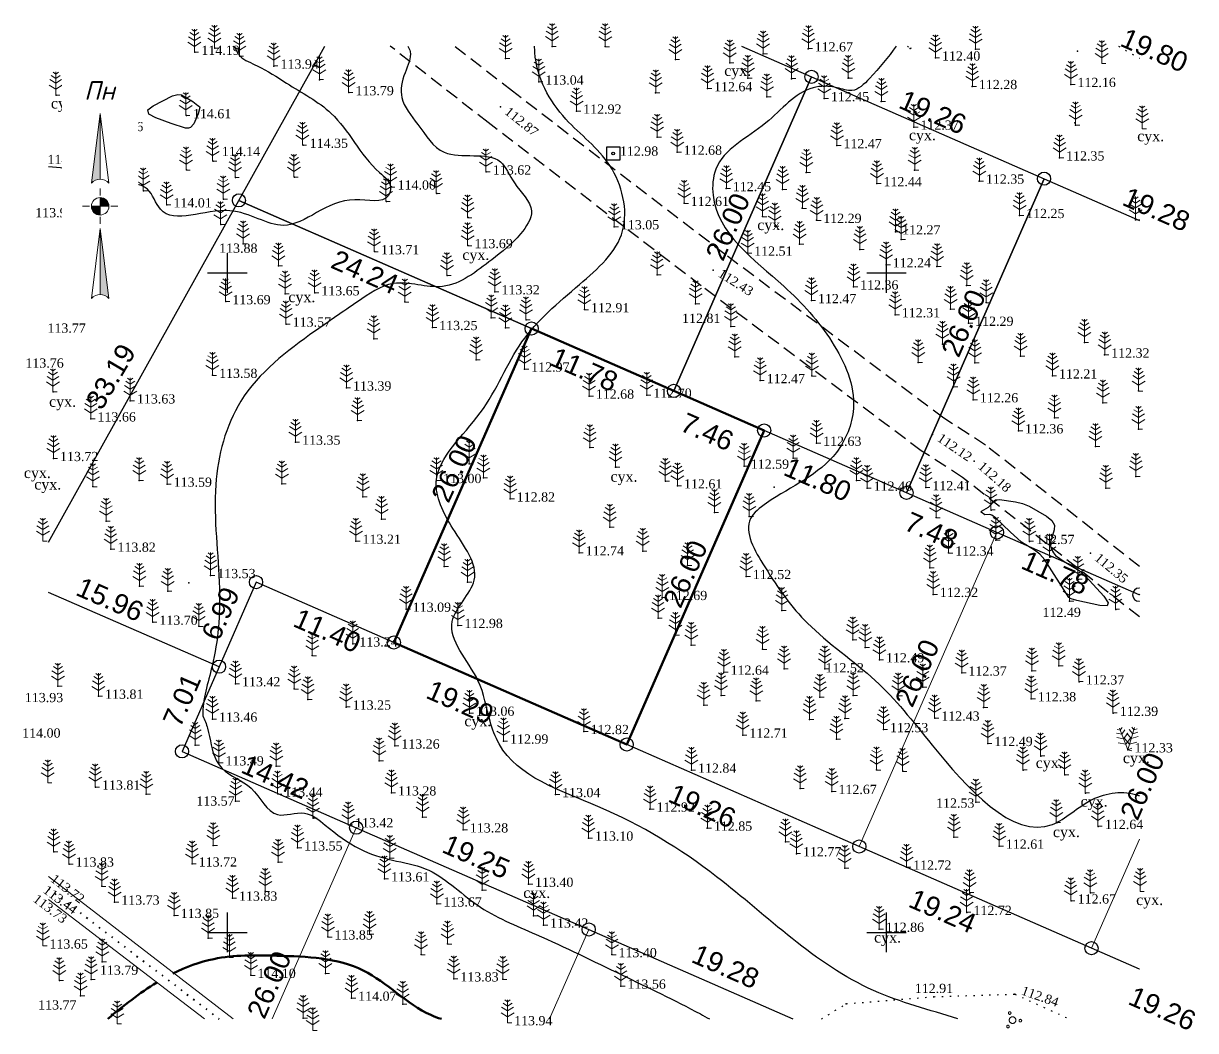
# Model space of a CAD drawing. Header units: millimetres. Extents: x 5405534.5 to 5405623.4, y 5525092.6 to 5525168.9.
import ezdxf
from ezdxf.enums import TextEntityAlignment as Align

# ---------------------------------------------------------------- set-up
doc = ezdxf.new("R2010")
doc.units = ezdxf.units.MM
doc.set_wipeout_variables(frame=1)
for name, pattern in [('DASHEDX2', [1.5, 1, -0.5]), ('HIDDEN', [0.5, 0, -0.5]), ('суцільна', [50, 50, 0])]:
    doc.linetypes.add(name, pattern=pattern)
for name, color, linetype, lineweight in [('#Лист (текст_ПН)', 250, 'Continuous', 0), ('#Штамп', 250, 'Continuous', 0), ('11900000', 1, 'Continuous', 30), ('Контур', 7, 'HIDDEN', 30), ('рельеф', 7, 'Continuous', 0), ('ТОЧКИ', 7, 'Continuous', 30), ('усл. знак', 7, 'суцільна', 20)]:
    doc.layers.add(name, color=color, linetype=linetype, lineweight=lineweight)
for name, color, linetype in [('SC007', 7, 'Continuous'), ('горизонтали', 42, 'Continuous'), ('дороги', 7, 'Continuous'), ('Ділянки_Межі', 10, 'Continuous'), ('надписи', 7, 'Continuous'), ('отметки', 7, 'Continuous'), ('промеры', 185, 'Continuous'), ('Растительность', 7, 'Continuous')]:
    doc.layers.add(name, color=color, linetype=linetype)
doc.styles.get("Standard").update_dxf_attribs({"font": 'arial.ttf'})
doc.styles.add('times', font='times.ttf')
doc.styles.add('Мой_Топо', font='isocpeui.ttf')
doc.linetypes.add('канава 0', pattern='A,0.9,0,["|",Standard,S=0.25,R=0,X=0,Y=0],0.1', length=1)

# ---------------------------------------------------------------- blocks, each defined once
blk = doc.blocks.new('SYMBOL902')
at = {"layer": 'SC007'}
blk.add_lwpolyline([(-1.25, -1.25), (-1.25, 1.25), (1.25, 1.25), (1.25, -1.25)], close=True, dxfattribs=at)
blk.add_circle((0, 0), 0.25, dxfattribs=at)
blk = doc.blocks.new('A$C51FE15A3')
at = {"layer": 'Растительность', "color": 94, "lineweight": 0}
for points in [[(-0.447, 1.172), (0, 0.895), (0.447, 1.172)], [(-0.343, 1.489), (0, 1.267), (0.343, 1.489)], [(-0.201, 1.726), (0, 1.584), (0.201, 1.726)], [(0, 1.75), (0, 0), (0.319, 0)], [(-0.493, 0.753), (0, 0.444), (0.493, 0.753)]]:
    blk.add_lwpolyline(points, dxfattribs=at)
blk = doc.blocks.new('A$C72385B22')
at = {"layer": 'усл. знак'}
for centre, radius in [((0, 0), 0.625), ((-0.02, 1.49), 0.25), ((-1.29, -0.64), 0.25), ((1.28, -0.76), 0.25)]:
    blk.add_circle(centre, radius, dxfattribs=at)
blk = doc.blocks.new('*U4')
at = {"color": 0}
for points in [[(-0.113, 0), (-0.109, -0.029), (-0.097, -0.056)], [(-0.113, 0), (-0.097, -0.056), (0, 0)], [(-0.097, -0.056), (0, -0.113), (0, 0)], [(-0.097, -0.056), (-0.08, -0.08), (-0.056, -0.097)], [(-0.097, -0.056), (-0.056, -0.097), (0, -0.113)], [(-0.056, -0.097), (-0.029, -0.109), (0, -0.113)]]:
    blk.add_solid(points, dxfattribs=at)
blk = doc.blocks.new('*U5')
at = {"color": 0}
for points in [[(0, 0), (0.097, 0.056), (0, 0.113)], [(0.097, 0.056), (0.029, 0.109), (0, 0.113)], [(0, 0), (0.113, 0), (0.097, 0.056)], [(0.097, 0.056), (0.056, 0.097), (0.029, 0.109)], [(0.097, 0.056), (0.08, 0.08), (0.056, 0.097)], [(0.113, 0), (0.109, 0.029), (0.097, 0.056)]]:
    blk.add_solid(points, dxfattribs=at)
blk = doc.blocks.new('*U6')
at = {"color": 0}
for points in [[(0, -1.136), (0.021, -1.138), (0, -0.288)], [(0.021, -1.138), (0.042, -1.142), (0, -0.288)], [(0.042, -1.142), (0.062, -1.15), (0, -0.288)], [(0.062, -1.15), (0.081, -1.16), (0, -0.288)], [(0.081, -1.16), (0.098, -1.173), (0, -0.288)], [(0.098, -1.173), (0.113, -1.188), (0, -0.288)]]:
    blk.add_solid(points, dxfattribs=at)
blk = doc.blocks.new('*U7')
at = {"color": 0}
for points in [[(-0.113, 0.297), (-0.098, 0.312), (0, 1.197)], [(-0.098, 0.312), (-0.081, 0.325), (0, 1.197)], [(-0.081, 0.325), (-0.062, 0.335), (0, 1.197)], [(-0.062, 0.335), (-0.042, 0.343), (0, 1.197)], [(-0.042, 0.343), (-0.021, 0.347), (0, 1.197)], [(-0.021, 0.347), (0, 0.349), (0, 1.197)]]:
    blk.add_solid(points, dxfattribs=at)
blk = doc.blocks.new('#Північ')
at = {"color": 7}
blk.add_wipeout([(-2.901, 10.635), (2.901, 10.635), (2.901, -7.981), (-2.901, -7.981)], dxfattribs=at).dxf.layer = '#Лист (текст_ПН)'
at = {"layer": '#Лист (текст_ПН)'}
for p, q in [((-0.663, 1.748), (0, 7.043)), ((0, 7.043), (0, 2.052)), ((0, 7.043), (0.663, 1.748)), ((0, 1.337), (0, 0.807)), ((-1.337, 0), (-0.807, 0)), ((-0.662, 0), (0.662, 0)), ((0, 0.662), (0, -0.662)), ((1.337, 0), (0.807, 0)), ((0, -1.337), (0, -0.807)), ((-0.663, -6.99), (0, -1.695)), ((0, -1.695), (0.663, -6.99)), ((0, -1.695), (0, -6.686))]:
    blk.add_line(p, q, dxfattribs=at)
at = {"layer": '#Лист (текст_ПН)', "flags": 128}
for points in [[(0, 7.043), (-0.663, 1.748, -0.218585), (0, 2.052)], [(0, 0), (-0.662, 0, 0.414214), (0, -0.662)]]:
    blk.add_lwpolyline(points, format="xyb", close=True, dxfattribs=at)
at = {"layer": '#Лист (текст_ПН)'}
blk.add_circle((0, 0), 0.662, dxfattribs=at)
for centre in [(0, 1.178), (0, -7.56)]:
    blk.add_arc(centre, 0.874, 40.67981, 139.32019, dxfattribs=at)
at = {"layer": '#Лист (текст_ПН)', "xscale": 5.883850111352785, "yscale": 5.883850111352785, "zscale": 5.883850111352785}
for name in ['*U7', '*U4', '*U5', '*U6']:
    blk.add_blockref(name, (0, 0), dxfattribs=at)
at = {"layer": '#Лист (текст_ПН)', "style": 'Мой_Топо'}
blk.add_text('Пн', height=1.4, dxfattribs=at).set_placement((-1.217, 8.077))

msp = doc.modelspace()

# ---------------------------------------------------------------- linework, layer by layer
at = {"layer": '11900000', "color": 7}
for points in [[(5405550, 5525148.5, 0), (5405550, 5525151.5, 0)], [(5405550, 5525148.5, 0), (5405550, 5525151.5, 0)], [(5405600, 5525148.5, 0), (5405600, 5525151.5, 0)], [(5405600, 5525148.5, 0), (5405600, 5525151.5, 0)], [(5405548.5, 5525150, 0), (5405551.5, 5525150, 0)], [(5405548.5, 5525150, 0), (5405551.5, 5525150, 0)], [(5405598.5, 5525150, 0), (5405601.5, 5525150, 0)], [(5405598.5, 5525150, 0), (5405601.5, 5525150, 0)], [(5405550, 5525098.5, 0), (5405550, 5525101.5, 0)], [(5405550, 5525098.5, 0), (5405550, 5525101.5, 0)], [(5405600, 5525098.5, 0), (5405600, 5525101.5, 0)], [(5405600, 5525098.5, 0), (5405600, 5525101.5, 0)], [(5405548.5, 5525100, 0), (5405551.5, 5525100, 0)], [(5405548.5, 5525100, 0), (5405551.5, 5525100, 0)], [(5405598.5, 5525100, 0), (5405601.5, 5525100, 0)], [(5405598.5, 5525100, 0), (5405601.5, 5525100, 0)]]:
    msp.add_polyline3d(points, dxfattribs=at)
at = {"layer": 'горизонтали', "color": 32}
for points in [[(5405547.047, 5525160.962, 114.5), (5405546.827, 5525160.982, 114.5), (5405545.737, 5525161.332, 114.5), (5405544.577, 5525161.752, 114.5), (5405544.047, 5525162.042, 114.5), (5405543.967, 5525162.352, 114.5), (5405544.357, 5525162.672, 114.5), (5405545.847, 5525163.422, 114.5), (5405546.247, 5525163.532, 114.5), (5405546.507, 5525163.502, 114.5), (5405547.387, 5525163.002, 114.5), (5405547.747, 5525162.682, 114.5), (5405547.877, 5525162.622, 114.5), (5405547.917, 5525162.532, 114.5), (5405547.787, 5525162.062, 114.5), (5405547.447, 5525161.302, 114.5), (5405547.207, 5525161.032, 114.5), (5405547.047, 5525160.962, 114.5)], [(5405607.467, 5525131.652, 112.5), (5405607.167, 5525131.872, 112.5), (5405607.207, 5525131.942, 112.5), (5405607.747, 5525132.242, 112.5), (5405607.977, 5525132.482, 112.5), (5405608.107, 5525132.682, 112.5), (5405608.267, 5525132.782, 112.5), (5405608.567, 5525132.812, 112.5), (5405609.787, 5525132.632, 112.5), (5405610.307, 5525132.512, 112.5), (5405610.827, 5525132.302, 112.5), (5405612.137, 5525131.552, 112.5), (5405612.547, 5525131.232, 112.5), (5405612.747, 5525130.882, 112.5), (5405612.717, 5525130.512, 112.5), (5405612.437, 5525129.582, 112.5), (5405612.427, 5525129.292, 112.5), (5405612.497, 5525129.072, 112.5), (5405612.657, 5525128.782, 112.5), (5405612.827, 5525128.582, 112.5), (5405613.487, 5525128.122, 112.5), (5405614.617, 5525127.432, 112.5), (5405615.117, 5525126.992, 112.5), (5405616.487, 5525125.482, 112.5), (5405616.817, 5525124.992, 112.5), (5405616.727, 5525124.752, 112.5), (5405616.187, 5525124.772, 112.5), (5405614.427, 5525125.152, 112.5), (5405614.017, 5525125.292, 112.5), (5405613.827, 5525125.402, 112.5), (5405612.007, 5525128.242, 112.5), (5405611.617, 5525128.682, 112.5), (5405611.227, 5525128.982, 112.5), (5405610.247, 5525129.592, 112.5), (5405609.367, 5525130.362, 112.5), (5405608.267, 5525131.422, 112.5), (5405607.987, 5525131.632, 112.5), (5405607.827, 5525131.692, 112.5), (5405607.467, 5525131.652, 112.5)]]:
    msp.add_polyline3d(points, close=True, dxfattribs=at)
for points, knots in [([(5405550.512, 5525167.192, 114), (5405550.626, 5525166.902, 114), (5405551, 5525166.204, 114), (5405552.674, 5525165.609, 114), (5405554.839, 5525164.066, 113.997), (5405558.719, 5525162.071, 114.025), (5405560.155, 5525158.595, 113.911), (5405562.53, 5525156.801, 114.055), (5405562.057, 5525155.107, 113.802), (5405558.149, 5525156.361, 114.185), (5405554.807, 5525152.221, 113.954), (5405550.102, 5525155.853, 114.014), (5405545.17, 5525153.178, 113.999), (5405544.08, 5525156.871, 114), (5405540.54, 5525156.701, 114), (5405538.017, 5525158.055, 114), (5405536.434, 5525158.033, 114)], [85.014984, 85.014984, 85.014984, 85.014984, 85.928991, 87.413055, 89.991548, 94.086682, 99.889377, 101.25486, 101.908936, 104.462973, 110.221445, 114.440094, 119.71146, 121.525434, 123.819884, 129.102931, 129.102931, 129.102931, 129.102931]), ([(5405563.686, 5525167.192, 113.5), (5405563.769, 5525167.061, 113.5), (5405564.039, 5525166.436, 113.5), (5405563.352, 5525165.101, 113.5), (5405562.942, 5525163.059, 113.5), (5405564.629, 5525161.171, 113.5), (5405566.363, 5525158.158, 113.5), (5405570.613, 5525159.534, 113.5), (5405571.684, 5525156.553, 113.5), (5405573.627, 5525154.949, 113.5), (5405572.051, 5525152.507, 113.5), (5405569.761, 5525150.82, 113.5), (5405566.616, 5525148.238, 113.5), (5405562.705, 5525149.803, 113.5), (5405559.579, 5525147.6, 113.5), (5405555.626, 5525144.929, 113.5), (5405550.531, 5525141.034, 113.5), (5405548.596, 5525133.487, 113.501), (5405549.634, 5525126.727, 113.496), (5405549.221, 5525120.889, 113.51), (5405548.093, 5525117.659, 113.486), (5405548.143, 5525116.425, 113.496)], [92.623229, 92.623229, 92.623229, 92.623229, 93.090703, 94.746096, 96.646313, 99.00528, 101.912727, 106.243838, 108.163109, 110.655399, 112.587254, 115.519591, 119.766213, 123.497413, 126.54295, 130.488841, 138.209924, 144.8127, 152.676065, 158.604254, 162.404442, 162.404442, 162.404442, 162.404442]), ([(5405605.419, 5525093.44), (5405603.272, 5525094.139), (5405596.233, 5525095.883), (5405588.409, 5525103.854), (5405579.035, 5525109.606), (5405571.371, 5525111.966), (5405569.709, 5525116.448), (5405569.284, 5525119.656), (5405565.633, 5525123.218), (5405569.898, 5525126.87), (5405567.01, 5525130.436), (5405564.813, 5525135.049), (5405569.793, 5525139.231), (5405571.886, 5525145.046), (5405576.408, 5525148.838), (5405580.91, 5525152.767), (5405579.483, 5525158.546), (5405575.249, 5525161.535), (5405573.377, 5525164.909), (5405573.306, 5525167.031), (5405573.308, 5525167.192)], [216.088487, 216.088487, 216.088487, 216.088487, 222.836087, 237.536386, 248.01366, 256.866189, 258.720564, 261.95275, 266.836168, 270.378711, 274.599254, 278.374828, 284.568748, 290.803381, 296.97347, 302.199909, 307.230718, 312.080641, 317.652517, 318.113767, 318.113767, 318.113767, 318.113767]), ([(5405600.739, 5525167.192), (5405600.122, 5525166.358), (5405599.09, 5525165.083), (5405597.566, 5525163.574), (5405596.028, 5525164.185), (5405593.433, 5525164.191), (5405590.954, 5525160.883), (5405586.965, 5525159.117), (5405586.523, 5525153.415), (5405591.743, 5525149.767), (5405595.996, 5525145.101), (5405598.147, 5525140.306), (5405595.998, 5525135.121), (5405592.302, 5525133.657), (5405588.798, 5525130.974), (5405591.168, 5525126.951), (5405593.956, 5525122.982), (5405599.465, 5525119.279), (5405603.945, 5525113.455), (5405610.712, 5525105.665), (5405615.424, 5525110.46), (5405617.973, 5525110.78), (5405619.158, 5525110.374), (5405619.178, 5525110.367)], [86.066288, 86.066288, 86.066288, 86.066288, 89.023871, 90.640593, 91.784027, 93.610326, 98.076593, 103.244221, 105.220832, 113.967103, 119.548086, 124.864016, 128.424184, 134.979892, 136.668136, 140.471916, 145.840127, 152.573567, 159.115125, 170.0303, 173.592386, 177.120836, 177.183353, 177.183353, 177.183353, 177.183353]), ([(5405548.147, 5525116.421), (5405548.274, 5525116.11), (5405548.723, 5525115.01), (5405548.777, 5525113.511), (5405549.968, 5525111.865), (5405552.086, 5525111.316), (5405553.315, 5525108.321), (5405555.871, 5525109.431), (5405557.809, 5525107.807), (5405559.784, 5525106.268), (5405562.486, 5525105.421), (5405565.832, 5525104.897), (5405568.827, 5525101.723), (5405574.123, 5525099.626), (5405579.745, 5525096.832), (5405584.157, 5525094.76), (5405586.337, 5525093.567), (5405586.566, 5525093.44)], [0, 0, 0, 0, 1.007155, 3.563912, 4.279646, 6.9474, 9.775929, 11.81191, 13.632623, 16.826034, 19.431788, 22.005704, 26.799828, 31.811981, 38.996737, 45.651099, 46.437329, 46.437329, 46.437329, 46.437329])]:
    msp.add_open_spline(points, degree=3, knots=knots, dxfattribs=at)
at = {"layer": 'горизонтали', "color": 32, "lineweight": 50}
msp.add_open_spline([(5405566.231, 5525093.44), (5405565.956, 5525093.527), (5405563.813, 5525094.328), (5405560.494, 5525098.002), (5405554.353, 5525098.24), (5405549.372, 5525098.318), (5405546.859, 5525097.377), (5405545.865, 5525096.877)], degree=3, knots=[373.001443, 373.001443, 373.001443, 373.001443, 373.883266, 380.004986, 386.648546, 391.457009, 394.799547, 394.799547, 394.799547, 394.799547], dxfattribs=at)
msp.add_open_spline([(5405544.644, 5525096.197), (5405543.342, 5525095.406), (5405542.104, 5525094.445), (5405540.924, 5525093.44)], degree=3, dxfattribs=at)
at = {"layer": 'дороги', "color": 7, "linetype": 'DASHEDX2'}
for points in [[(5405619.178, 5525123.917), (5405605.772, 5525134.499), (5405602.629, 5525136.522), (5405585.937, 5525149.012), (5405569.786, 5525161.391), (5405562.35, 5525167.192)], [(5405619.178, 5525127.739), (5405607.518, 5525136.943), (5405604.341, 5525138.988), (5405587.749, 5525151.404), (5405571.622, 5525163.765), (5405567.228, 5525167.192)]]:
    msp.add_lwpolyline(points, dxfattribs=at)
at = {"layer": 'Ділянки_Межі'}
for points in [[(5405588.996, 5525167.192), (5405594.305, 5525164.868), (5405583.877, 5525141.051), (5405573.079, 5525145.778), (5405550.874, 5525155.5)], [(5405550.874, 5525155.5), (5405557.386, 5525167.192)], [(5405601.521, 5525133.326), (5405611.949, 5525157.143), (5405619.178, 5525153.978)], [(5405619.178, 5525125.631), (5405619.165, 5525125.601), (5405608.375, 5525130.325), (5405601.521, 5525133.326)]]:
    msp.add_lwpolyline(points, dxfattribs=at)
at = {"layer": 'Ділянки_Межі', "lineweight": 25}
for points in [[(5405588.996, 5525167.192), (5405594.305, 5525164.868), (5405611.949, 5525157.143), (5405619.178, 5525153.978)], [(5405536.434, 5525129.574), (5405550.874, 5525155.5), (5405573.079, 5525145.778), (5405562.618, 5525121.976), (5405552.171, 5525126.549), (5405549.366, 5525120.143), (5405536.434, 5525125.76)], [(5405619.178, 5525097.214), (5405615.555, 5525098.8), (5405597.932, 5525106.515), (5405580.288, 5525114.24), (5405562.618, 5525121.976), (5405552.171, 5525126.549), (5405549.366, 5525120.143), (5405546.556, 5525113.725), (5405559.77, 5525107.94), (5405577.405, 5525100.219), (5405592.888, 5525093.44)], [(5405619.165, 5525125.601), (5405619.178, 5525125.631)], [(5405619.178, 5525125.595), (5405619.165, 5525125.601)]]:
    msp.add_lwpolyline(points, dxfattribs=at)
at = {"layer": 'Ділянки_Межі'}
msp.add_lwpolyline([(5405583.877, 5525141.051), (5405594.305, 5525164.868), (5405611.949, 5525157.143), (5405601.521, 5525133.326), (5405590.715, 5525138.057)], close=True, dxfattribs=at)
at = {"layer": 'Ділянки_Межі', "lineweight": 50}
msp.add_lwpolyline([(5405562.618, 5525121.976), (5405573.079, 5525145.778), (5405583.877, 5525141.051), (5405590.715, 5525138.057), (5405580.288, 5525114.24)], close=True, dxfattribs=at)
at = {"layer": 'Ділянки_Межі', "lineweight": 0}
msp.add_lwpolyline([(5405580.288, 5525114.24), (5405590.715, 5525138.057), (5405601.521, 5525133.326), (5405608.375, 5525130.325), (5405597.932, 5525106.515)], close=True, dxfattribs=at)
for points in [[(5405597.932, 5525106.515), (5405608.375, 5525130.325), (5405619.165, 5525125.601), (5405619.178, 5525125.595)], [(5405536.434, 5525125.76), (5405549.366, 5525120.143), (5405546.556, 5525113.725), (5405559.77, 5525107.94), (5405553.4, 5525093.44)], [(5405553.4, 5525093.44), (5405559.77, 5525107.94), (5405577.405, 5525100.219), (5405574.437, 5525093.44)], [(5405619.178, 5525107.076), (5405615.555, 5525098.8), (5405597.932, 5525106.515)], [(5405615.555, 5525098.8), (5405619.178, 5525107.076)], [(5405574.437, 5525093.44), (5405577.405, 5525100.219), (5405592.888, 5525093.44)], [(5405619.178, 5525097.214), (5405615.555, 5525098.8)]]:
    msp.add_lwpolyline(points, dxfattribs=at)
at = {"layer": 'Контур', "color": 7, "linetype": 'HIDDEN'}
for points, elevation in [([(5405601.599, 5525167.192), (5405601.79, 5525167.02)], 112.939), ([(5405601.79, 5525167.02), (5405602.293, 5525167.192)], 112.419), ([(5405617.603, 5525167.192), (5405619.178, 5525166.276)], 112.419), ([(5405595.065, 5525093.44), (5405596.946, 5525094.594), (5405603.597, 5525095.127), (5405609.731, 5525095.321), (5405613.873, 5525093.44)], 113.78)]:
    msp.add_lwpolyline(points, dxfattribs=dict(at, elevation=elevation))
at = {"layer": 'отметки', "color": 7}
for p in [(5405549.049, 5525167.026, 114.099), (5405574.633, 5525167.158, 112.955), (5405578.656, 5525167.155, 112.828), (5405594.046, 5525166.989, 112.666), (5405601.787, 5525167.019, 112.419), (5405606.746, 5525166.957, 112.277), (5405547.527, 5525166.725, 114.186), (5405550.936, 5525166.429, 113.997), (5405571.105, 5525166.259, 113.024), (5405583.979, 5525166.167, 112.682), (5405590.644, 5525166.601, 112.742), (5405603.705, 5525166.298, 112.403), (5405614.484, 5525166.8, 112.038), (5405553.529, 5525165.681, 113.941), (5405588.11, 5525165.923, 112.712), (5405556.998, 5525164.639, 113.847), (5405573.62, 5525164.473, 113.038), (5405589.482, 5525164.758, 112.619), (5405592.797, 5525164.724, 112.556), (5405597.097, 5525164.751, 112.536), (5405597.111, 5525164.796, 112.572), (5405613.987, 5525164.29, 112.158), (5405537.004, 5525163.48, 114.352), (5405559.217, 5525163.664, 113.787), (5405582.485, 5525163.644, 112.715), (5405586.416, 5525163.967, 112.636), (5405590.928, 5525163.346, 112.546), (5405606.506, 5525164.131, 112.282), (5405570.704, 5525162.578, 112.869), (5405595.28, 5525163.211, 112.455), (5405599.604, 5525162.996, 112.443), (5405540.785, 5525162.274, 114.326), (5405542.729, 5525162.235, 114.477), (5405546.886, 5525161.923, 114.613), (5405576.491, 5525162.267, 112.922), (5405540.209, 5525160.943, 114.359), (5405602.071, 5525161.054, 112.369), (5405614.277, 5525161.371, 112.179), (5405614.334, 5525161.207, 112.254), (5405582.592, 5525160.284, 112.646), (5405555.741, 5525159.68, 114.35), (5405584.114, 5525159.152, 112.68), (5405596.232, 5525159.65, 112.471), (5405548.91, 5525158.46, 114.142), (5405613.121, 5525158.717, 112.353), (5405546.887, 5525157.803, 114.157), (5405550.61, 5525157.239, 114.146), (5405555.095, 5525157.249, 114.254), (5405569.638, 5525157.652, 113.624), (5405593.916, 5525157.623, 112.396), (5405602.132, 5525157.795, 112.38), (5405543.638, 5525156.213, 113.983), (5405562.411, 5525156.517, 114.001), (5405587.839, 5525156.394, 112.445), (5405592.11, 5525156.333, 112.378), (5405599.27, 5525156.767, 112.442), (5405607.038, 5525156.961, 112.353), (5405549.706, 5525155.6, 114.04), (5405562.062, 5525155.421, 113.914), (5405565.875, 5525156.026, 113.925), (5405545.405, 5525155.164, 114.012), (5405584.643, 5525155.274, 112.605), (5405593.61, 5525154.895, 112.334), (5405549.492, 5525153.668, 113.956), (5405568.266, 5525154.191, 113.923), (5405590.598, 5525154.264, 112.443), (5405591.514, 5525153.548, 112.404), (5405594.699, 5525153.986, 112.291), (5405610.089, 5525154.355, 112.246), (5405618.891, 5525154.033, 112.141), (5405579.348, 5525153.503, 113.052), (5405600.685, 5525153.112, 112.271), (5405551.204, 5525152.207, 113.881), (5405568.241, 5525152.073, 113.689), (5405593.401, 5525152.174, 112.332), (5405597.977, 5525151.779, 112.274), (5405601.101, 5525152.542, 112.194), (5405561.149, 5525151.609, 113.711), (5405589.462, 5525151.502, 112.506), (5405553.884, 5525150.54, 113.797), (5405586.843, 5525150.208, 112.433), (5405599.966, 5525150.616, 112.241), (5405603.82, 5525150.478, 112.238), (5405566.666, 5525149.81, 113.572), (5405582.593, 5525149.857, 112.932), (5405554.379, 5525148.406, 113.643), (5405556.62, 5525148.494, 113.646), (5405570.289, 5525148.572, 113.325), (5405597.497, 5525148.94, 112.362), (5405606.078, 5525149.043, 112.198), (5405549.87, 5525147.82, 113.692), (5405563.458, 5525147.797, 113.36), (5405585.513, 5525147.659, 112.809), (5405594.299, 5525147.902, 112.467), (5405607.554, 5525147.743, 112.176), (5405570.02, 5525146.589, 113.108), (5405572.651, 5525146.44, 113.018), (5405577.084, 5525147.212, 112.912), (5405600.655, 5525146.831, 112.308), (5405604.852, 5525147.246, 112.208), (5405554.453, 5525146.122, 113.566), (5405565.565, 5525145.863, 113.247), (5405571.094, 5525145.828, 113.097), (5405588.191, 5525145.941, 112.662), (5405606.223, 5525146.183, 112.288), (5405561.101, 5525145.013, 113.362), (5405615.006, 5525144.729, 112.25), (5405604.238, 5525144.599, 112.246), (5405616.543, 5525143.778, 112.317), (5405568.862, 5525143.402, 113.094), (5405588.492, 5525143.646, 112.532), (5405602.395, 5525143.207, 112.312), (5405606.69, 5525143.19, 112.194), (5405610.164, 5525143.688, 112.174), (5405548.868, 5525142.237, 113.577), (5405572.545, 5525142.712, 112.972), (5405594.341, 5525142.185, 112.61), (5405612.58, 5525142.191, 112.214), (5405559.032, 5525141.282, 113.394), (5405590.406, 5525141.836, 112.47), (5405605.071, 5525141.359, 112.302), (5405536.776, 5525140.982, 113.728), (5405542.636, 5525140.298, 113.634), (5405577.444, 5525140.657, 112.676), (5405581.812, 5525140.733, 112.703), (5405606.58, 5525140.382, 112.258), (5405619.117, 5525141.046, 112.236), (5405616.412, 5525140.14, 112.224), (5405539.649, 5525138.931, 113.661), (5405559.878, 5525138.814, 113.277), (5405612.733, 5525138.999, 112.272), (5405603.485, 5525137.755, 112.12), (5405610.007, 5525138.032, 112.361), (5405619.108, 5525138.144, 112.204), (5405555.168, 5525137.171, 113.35), (5405577.495, 5525136.75, 112.754), (5405594.689, 5525137.088, 112.634), (5405615.85, 5525136.845, 112.254), (5405536.803, 5525135.93, 113.716), (5405592.917, 5525135.959, 112.543), (5405568.352, 5525135.526, 112.944), (5405579.439, 5525135.282, 112.73), (5405579.468, 5525135.273, 112.732), (5405589.2, 5525135.352, 112.59), (5405606.645, 5525135.721, 112.176), (5405543.317, 5525134.265, 113.657), (5405545.421, 5525133.987, 113.591), (5405554.141, 5525134.005, 113.362), (5405565.863, 5525134.264, 112.998), (5405569.42, 5525134.454, 112.911), (5405583.222, 5525134.2, 112.578), (5405597.709, 5525134.265, 112.387), (5405618.921, 5525134.574, 112.31), (5405539.803, 5525133.797, 113.719), (5405584.136, 5525133.856, 112.608), (5405591.472, 5525133.744, 112.506), (5405598.521, 5525133.681, 112.461), (5405602.972, 5525133.72, 112.414), (5405616.643, 5525133.682, 112.371), (5405560.282, 5525133.03, 113.209), (5405571.447, 5525132.862, 112.819), (5405561.698, 5525131.318, 113.209), (5405586.94, 5525131.841, 112.582), (5405589.584, 5525131.543, 112.499), (5405603.757, 5525131.446, 112.408), (5405607.933, 5525132.015, 112.524), (5405540.803, 5525131.186, 113.744), (5405579.008, 5525130.718, 112.697), (5405559.751, 5525129.659, 113.21), (5405608.287, 5525129.743, 112.336), (5405610.851, 5525129.643, 112.572), (5405541.158, 5525129.055, 113.825), (5405576.679, 5525128.78, 112.74), (5405581.513, 5525128.9, 112.682), (5405604.712, 5525128.766, 112.339), (5405615.468, 5525128.758, 112.347), (5405584.91, 5525127.817, 112.642), (5405612.376, 5525128.451, 112.526), (5405548.73, 5525127.058, 113.525), (5405566.447, 5525127.729, 113.044), (5405589.36, 5525126.987, 112.516), (5405603.287, 5525127.628, 112.27), (5405543.332, 5525126.249, 113.683), (5405547.067, 5525126.506, 113.648), (5405568.224, 5525126.551, 113.02), (5405614.529, 5525126.752, 112.568), (5405545.471, 5525125.863, 113.677), (5405582.988, 5525125.396, 112.691), (5405603.543, 5525125.629, 112.318), (5405613.885, 5525125.109, 112.494), (5405563.558, 5525124.505, 113.087), (5405592.068, 5525124.412, 112.526), (5405617.388, 5525124.489, 112.498), (5405544.338, 5525123.519, 113.704), (5405582.67, 5525123.831, 112.702), (5405547.833, 5525123.209, 113.565), (5405567.486, 5525123.277, 112.984), (5405583.978, 5525122.531, 112.735), (5405559.51, 5525121.874, 113.245), (5405585.187, 5525121.778, 112.69), (5405597.44, 5525122.18, 112.461), (5405598.382, 5525121.612, 112.556), (5405556.442, 5525120.985, 113.216), (5405590.595, 5525121.462, 112.574), (5405599.455, 5525120.672, 112.488), (5405592.227, 5525119.976, 112.655), (5405595.315, 5525119.981, 112.516), (5405611.029, 5525119.828, 112.395), (5405613.071, 5525120.219, 112.333), (5405550.611, 5525118.856, 113.424), (5405587.669, 5525119.73, 112.645), (5405605.71, 5525119.668, 112.372), (5405614.623, 5525118.995, 112.37), (5405537.148, 5525118.676, 113.929), (5405555.073, 5525118.454, 113.28), (5405602.75, 5525118.601, 112.433), (5405540.219, 5525117.91, 113.814), (5405556.101, 5525117.656, 113.33), (5405559.006, 5525117.088, 113.247), (5405586.134, 5525117.231, 112.759), (5405587.45, 5525117.953, 112.662), (5405590.117, 5525117.563, 112.7), (5405594.951, 5525117.83, 112.564), (5405597.478, 5525117.95, 112.575), (5405600.894, 5525117.933, 112.464), (5405610.977, 5525117.716, 112.382), (5405568.362, 5525116.619, 113.058), (5405596.847, 5525116.213, 112.567), (5405603.653, 5525116.254, 112.433), (5405607.366, 5525117.059, 112.46), (5405617.197, 5525116.614, 112.385), (5405548.862, 5525116.171, 113.463), (5405594.156, 5525116.148, 112.644), (5405599.76, 5525115.38, 112.534), (5405570.941, 5525114.508, 112.986), (5405577.05, 5525115.232, 112.818), (5405589.092, 5525114.962, 112.708), (5405596.199, 5525114.652, 112.61), (5405547.565, 5525114.194, 113.593), (5405562.691, 5525114.137, 113.259), (5405607.679, 5525114.327, 112.492), (5405618.31, 5525113.847, 112.326), (5405549.35, 5525112.859, 113.493), (5405561.524, 5525113.007, 113.205), (5405611.716, 5525113.359, 112.442), (5405553.705, 5525112.611, 113.39), (5405585.198, 5525112.305, 112.839), (5405599.238, 5525112.314, 112.595), (5405601.224, 5525112.215, 112.592), (5405610.367, 5525112.305, 112.483), (5405613.531, 5525111.935, 112.507), (5405539.987, 5525111.023, 113.806), (5405593.437, 5525110.901, 112.741), (5405543.85, 5525110.482, 113.661), (5405550.619, 5525109.96, 113.568), (5405553.814, 5525110.497, 113.442), (5405562.439, 5525110.582, 113.283), (5405574.888, 5525110.451, 113.038), (5405595.852, 5525110.69, 112.674), (5405615.098, 5525110.552, 112.5), (5405582.056, 5525109.354, 112.918), (5405606.772, 5525109.881, 112.531), (5405556.494, 5525108.669, 113.516), (5405564.81, 5525108.728, 113.342), (5405612.91, 5525108.31, 112.5), (5405559.176, 5525108.162, 113.422), (5405567.891, 5525107.776, 113.277), (5405586.405, 5525107.909, 112.853), (5405616.066, 5525108.038, 112.636), (5405548.931, 5525106.591, 113.629), (5405555.325, 5525106.407, 113.55), (5405577.382, 5525107.154, 113.1), (5405592.327, 5525106.859, 112.758), (5405605.112, 5525107.223, 112.678), (5405608.549, 5525106.54, 112.609), (5405536.827, 5525106.103, 113.785), (5405562.32, 5525105.62, 113.478), (5405593.161, 5525105.966, 112.774), (5405537.984, 5525105.185, 113.831), (5405547.323, 5525105.193, 113.717), (5405553.854, 5525105.336, 113.627), (5405596.834, 5525104.863, 112.816), (5405601.519, 5525104.952, 112.722), (5405561.916, 5525104.062, 113.606), (5405540.476, 5525103.499, 113.803), (5405552.87, 5525103.117, 113.833), (5405569.326, 5525103.204, 113.425), (5405572.838, 5525103.653, 113.396), (5405606.32, 5525103.012, 112.754), (5405615.476, 5525103, 112.678), (5405541.447, 5525102.303, 113.732), (5405550.38, 5525102.6, 113.828), (5405565.891, 5525102.161, 113.673), (5405614, 5525102.387, 112.674), (5405545.959, 5525101.294, 113.847), (5405573.227, 5525101.258, 113.455), (5405606.095, 5525101.519, 112.717), (5405573.975, 5525100.56, 113.424), (5405599.441, 5525100.24, 112.857), (5405548.547, 5525099.567, 113.908), (5405557.622, 5525099.66, 113.852), (5405560.782, 5525099.872, 113.915), (5405566.699, 5525099.129, 113.706), (5405540.509, 5525097.777, 113.789), (5405550.154, 5525098.119, 114.026), (5405564.691, 5525098.317, 113.824), (5405579.165, 5525098.316, 113.398), (5405551.78, 5525096.746, 114.095), (5405557.434, 5525096.889, 114.134), (5405537.254, 5525096.355, 113.675), (5405539.661, 5525096.423, 113.791), (5405567.169, 5525096.48, 113.828), (5405570.893, 5525096.45, 113.829), (5405579.851, 5525095.929, 113.557), (5405538.861, 5525095.18, 113.806), (5405559.423, 5525095.016, 114.068), (5405603.597, 5525095.127, 112.91), (5405609.731, 5525095.321, 112.84), (5405563.305, 5525094.566, 114.022), (5405596.946, 5525094.594, 113.093), (5405555.754, 5525093.498, 114.187)]:
    msp.add_point(p, dxfattribs=at)
at = {"layer": 'рельеф', "color": 7, "linetype": 'канава 0'}
for points, elevation in [([(5405550.427, 5525093.44), (5405536.434, 5525104.243)], 113.66), ([(5405536.434, 5525102.491), (5405548.272, 5525093.44)], 113.39)]:
    msp.add_lwpolyline(points, dxfattribs=dict(at, elevation=elevation))
at = {"layer": 'рельеф', "color": 7, "linetype": 'HIDDEN', "lineweight": 40, "elevation": 113.4}
msp.add_lwpolyline([(5405536.434, 5525103.301), (5405549.38, 5525093.44)], dxfattribs=at)
at = {"layer": 'ТОЧКИ'}
for centre in [(5405594.305, 5525164.868), (5405611.949, 5525157.143, 107.24), (5405550.874, 5525155.5), (5405573.079, 5525145.778, 107.24), (5405583.877, 5525141.051, 107.24), (5405590.715, 5525138.057, 107.24), (5405601.521, 5525133.326, 107.24), (5405608.375, 5525130.325, 107.24), (5405552.171, 5525126.549), (5405562.618, 5525121.976), (5405549.366, 5525120.143), (5405580.288, 5525114.24), (5405546.556, 5525113.725), (5405559.771, 5525107.939), (5405597.932, 5525106.515), (5405577.405, 5525100.219), (5405615.555, 5525098.8)]:
    msp.add_circle(centre, 0.5, dxfattribs=at)
for centre, start, end in [((5405619.165, 5525125.601, 107.24), 90, 270), ((5405619.147, 5525125.602, 107.24), 86.43154, 87.94346), ((5405619.147, 5525125.601, 107.24), 272.05646, 273.56854)]:
    msp.add_arc(centre, 0.5, start, end, dxfattribs=at)

# ---------------------------------------------------------------- block references
at = {"layer": 'отметки', "color": 7, "xscale": 0.400000000372529, "yscale": 0.400000000372529, "zscale": 0.400000000372529}
msp.add_blockref('SYMBOL902', (5405579.27, 5525159.05, 112.98), dxfattribs=at)
at = {"layer": 'Растительность', "color": 7}
for p in [(5405549.02, 5525167.03, 114.1), (5405574.63, 5525167.16, 112.95), (5405578.66, 5525167.15, 112.83), (5405594.07, 5525167, 112.67), (5405606.75, 5525166.96, 112.28), (5405547.5, 5525166.73, 114.19), (5405550.91, 5525166.43, 114), (5405571.1, 5525166.26, 113.02), (5405583.98, 5525166.17, 112.68), (5405590.64, 5525166.6, 112.74), (5405603.71, 5525166.3, 112.4), (5405553.51, 5525165.69, 113.94), (5405588.11, 5525165.92, 112.71), (5405616.328, 5525165.87, 112.09), (5405556.98, 5525164.65, 113.85), (5405573.62, 5525164.48, 113.04), (5405589.48, 5525164.76, 112.62), (5405592.8, 5525164.73, 112.56), (5405597.1, 5525164.75, 112.54), (5405613.99, 5525164.29, 112.16), (5405536.98, 5525163.48, 114.35), (5405559.19, 5525163.67, 113.79), (5405582.49, 5525163.65, 112.72), (5405586.42, 5525163.97, 112.64), (5405590.93, 5525163.35, 112.55), (5405606.51, 5525164.13, 112.28), (5405595.28, 5525163.21, 112.45), (5405599.61, 5525163, 112.44), (5405540.76, 5525162.28, 114.33), (5405542.69, 5525162.24, 114.48), (5405546.84, 5525161.93, 114.62), (5405576.49, 5525162.27, 112.92), (5405540.18, 5525160.94, 114.36), (5405602.08, 5525161.05, 112.37), (5405614.34, 5525161.21, 112.25), (5405619.4, 5525160.92, 112.05), (5405582.6, 5525160.29, 112.65), (5405555.69, 5525159.68, 114.35), (5405584.12, 5525159.15, 112.68), (5405596.24, 5525159.65, 112.47), (5405548.88, 5525158.46, 114.14), (5405613.13, 5525158.72, 112.35), (5405546.86, 5525157.8, 114.16), (5405550.58, 5525157.24, 114.15), (5405555.05, 5525157.25, 114.26), (5405569.61, 5525157.65, 113.63), (5405593.92, 5525157.62, 112.4), (5405602.14, 5525157.79, 112.38), (5405562.37, 5525156.51, 114), (5405587.85, 5525156.39, 112.45), (5405592.12, 5525156.33, 112.38), (5405599.27, 5525156.77, 112.44), (5405607.04, 5525156.96, 112.35), (5405543.62, 5525156.21, 113.98), (5405549.68, 5525155.6, 114.04), (5405562.03, 5525155.41, 113.92), (5405565.83, 5525156.02, 113.93), (5405545.38, 5525155.16, 114.01), (5405584.65, 5525155.27, 112.61), (5405593.62, 5525154.89, 112.33), (5405549.47, 5525153.66, 113.96), (5405568.22, 5525154.17, 113.93), (5405590.6, 5525154.26, 112.44), (5405594.71, 5525153.98, 112.29), (5405610.09, 5525154.35, 112.25), (5405618.89, 5525154.03, 112.14), (5405579.35, 5525153.5, 113.05), (5405591.52, 5525153.55, 112.4), (5405600.69, 5525153.11, 112.27), (5405551.19, 5525152.2, 113.88), (5405568.22, 5525152.06, 113.69), (5405593.41, 5525152.17, 112.33), (5405597.98, 5525151.78, 112.27), (5405601.11, 5525152.54, 112.19), (5405561.13, 5525151.6, 113.71), (5405589.47, 5525151.5, 112.51), (5405553.87, 5525150.53, 113.8), (5405599.97, 5525150.61, 112.24), (5405603.83, 5525150.48, 112.24), (5405566.65, 5525149.8, 113.57), (5405582.59, 5525149.86, 112.93), (5405554.37, 5525148.4, 113.64), (5405556.61, 5525148.49, 113.65), (5405570.28, 5525148.57, 113.32), (5405597.5, 5525148.94, 112.36), (5405606.08, 5525149.04, 112.2), (5405549.86, 5525147.82, 113.69), (5405563.45, 5525147.79, 113.36), (5405585.51, 5525147.66, 112.81), (5405594.3, 5525147.9, 112.47), (5405607.56, 5525147.74, 112.18), (5405570.02, 5525146.59, 113.11), (5405577.08, 5525147.21, 112.91), (5405600.66, 5525146.83, 112.31), (5405604.86, 5525147.24, 112.21), (5405554.44, 5525146.12, 113.57), (5405565.56, 5525145.86, 113.25), (5405571.09, 5525145.83, 113.1), (5405572.65, 5525146.44, 113.02), (5405588.19, 5525145.94, 112.66), (5405606.23, 5525146.18, 112.29), (5405561.1, 5525145.01, 113.36), (5405615.01, 5525144.73, 112.25), (5405604.24, 5525144.6, 112.25), (5405616.55, 5525143.78, 112.32), (5405568.86, 5525143.4, 113.09), (5405588.49, 5525143.64, 112.53), (5405602.4, 5525143.2, 112.31), (5405606.7, 5525143.19, 112.19), (5405610.17, 5525143.69, 112.17), (5405548.86, 5525142.23, 113.58), (5405572.54, 5525142.71, 112.97), (5405594.34, 5525142.18, 112.61), (5405612.58, 5525142.19, 112.21), (5405559.03, 5525141.28, 113.39), (5405590.41, 5525141.83, 112.47), (5405605.08, 5525141.36, 112.3), (5405536.77, 5525140.98, 113.73), (5405542.63, 5525140.29, 113.63), (5405577.44, 5525140.66, 112.68), (5405581.81, 5525140.73, 112.7), (5405606.58, 5525140.38, 112.26), (5405619.12, 5525141.04, 112.24), (5405616.42, 5525140.14, 112.22), (5405539.64, 5525138.93, 113.66), (5405559.88, 5525138.81, 113.28), (5405612.74, 5525139, 112.27), (5405610.01, 5525138.03, 112.36), (5405619.11, 5525138.14, 112.2), (5405555.16, 5525137.17, 113.35), (5405577.49, 5525136.75, 112.75), (5405594.69, 5525137.09, 112.63), (5405615.85, 5525136.84, 112.25), (5405536.8, 5525135.93, 113.72), (5405592.92, 5525135.96, 112.54), (5405568.35, 5525135.53, 112.94), (5405579.44, 5525135.28, 112.73), (5405589.2, 5525135.35, 112.59), (5405543.31, 5525134.26, 113.66), (5405554.14, 5525134, 113.36), (5405565.86, 5525134.26, 113), (5405569.42, 5525134.45, 112.91), (5405583.22, 5525134.2, 112.58), (5405597.71, 5525134.26, 112.39), (5405618.92, 5525134.57, 112.31), (5405539.8, 5525133.79, 113.72), (5405545.42, 5525133.98, 113.59), (5405584.14, 5525133.86, 112.61), (5405598.52, 5525133.68, 112.46), (5405602.97, 5525133.72, 112.41), (5405616.64, 5525133.68, 112.37), (5405560.28, 5525133.03, 113.21), (5405571.45, 5525132.86, 112.82), (5405586.94, 5525131.84, 112.58), (5405589.58, 5525131.54, 112.5), (5405603.76, 5525131.44, 112.41), (5405607.91, 5525132.03, 112.52), (5405540.8, 5525131.18, 113.74), (5405561.7, 5525131.32, 113.21), (5405579.01, 5525130.72, 112.7), (5405536, 5525129.66, 113.79), (5405559.75, 5525129.66, 113.21), (5405608.29, 5525129.74, 112.34), (5405610.83, 5525129.66, 112.57), (5405541.15, 5525129.05, 113.82), (5405576.68, 5525128.78, 112.74), (5405581.51, 5525128.9, 112.68), (5405604.71, 5525128.76, 112.34), (5405584.91, 5525127.82, 112.64), (5405612.35, 5525128.47, 112.53), (5405548.73, 5525127.05, 113.53), (5405566.45, 5525127.73, 113.04), (5405589.36, 5525126.99, 112.52), (5405603.29, 5525127.63, 112.27), (5405543.33, 5525126.24, 113.68), (5405568.22, 5525126.55, 113.02), (5405614.51, 5525126.77, 112.57), (5405545.47, 5525125.86, 113.68), (5405582.99, 5525125.4, 112.69), (5405603.54, 5525125.63, 112.32), (5405613.89, 5525125.11, 112.49), (5405563.56, 5525124.5, 113.09), (5405592.07, 5525124.41, 112.53), (5405617.36, 5525124.51, 112.5), (5405544.33, 5525123.51, 113.7), (5405582.67, 5525123.83, 112.7), (5405547.83, 5525123.2, 113.57), (5405567.49, 5525123.28, 112.98), (5405583.98, 5525122.53, 112.73), (5405559.51, 5525121.87, 113.24), (5405585.19, 5525121.78, 112.69), (5405597.44, 5525122.18, 112.46), (5405598.38, 5525121.61, 112.56), (5405556.44, 5525120.98, 113.22), (5405590.6, 5525121.46, 112.57), (5405599.46, 5525120.67, 112.49), (5405592.23, 5525119.98, 112.66), (5405595.32, 5525119.98, 112.52), (5405611.03, 5525119.83, 112.39), (5405613.07, 5525120.22, 112.33), (5405587.67, 5525119.73, 112.64), (5405605.71, 5525119.67, 112.37), (5405614.59, 5525119.02, 112.37), (5405537.14, 5525118.67, 113.93), (5405550.61, 5525118.85, 113.42), (5405555.07, 5525118.45, 113.28), (5405602.75, 5525118.6, 112.43), (5405540.21, 5525117.9, 113.81), (5405556.1, 5525117.65, 113.33), (5405586.13, 5525117.23, 112.76), (5405587.45, 5525117.95, 112.66), (5405590.12, 5525117.56, 112.7), (5405594.95, 5525117.83, 112.56), (5405597.48, 5525117.95, 112.57), (5405600.89, 5525117.93, 112.46), (5405610.98, 5525117.71, 112.38), (5405559, 5525117.09, 113.25), (5405568.36, 5525116.62, 113.06), (5405603.65, 5525116.25, 112.43), (5405607.37, 5525117.06, 112.46), (5405617.17, 5525116.64, 112.38), (5405548.86, 5525116.17, 113.46), (5405594.16, 5525116.15, 112.64), (5405596.85, 5525116.21, 112.57), (5405599.76, 5525115.38, 112.53), (5405570.94, 5525114.51, 112.99), (5405577.05, 5525115.23, 112.82), (5405589.09, 5525114.96, 112.71), (5405596.2, 5525114.65, 112.61), (5405547.56, 5525114.19, 113.59), (5405562.69, 5525114.14, 113.26), (5405607.68, 5525114.33, 112.49), (5405549.35, 5525112.86, 113.49), (5405561.52, 5525113.01, 113.2), (5405611.69, 5525113.38, 112.44), (5405553.7, 5525112.61, 113.39), (5405585.2, 5525112.3, 112.84), (5405599.24, 5525112.31, 112.6), (5405601.22, 5525112.21, 112.59), (5405610.34, 5525112.32, 112.48), (5405613.5, 5525111.95, 112.51), (5405536.37, 5525111.34, 113.84), (5405539.98, 5525111.02, 113.81), (5405593.44, 5525110.9, 112.74), (5405543.85, 5525110.48, 113.66), (5405553.81, 5525110.49, 113.44), (5405562.44, 5525110.58, 113.28), (5405574.89, 5525110.45, 113.04), (5405595.85, 5525110.69, 112.67), (5405615.07, 5525110.57, 112.5), (5405550.62, 5525109.96, 113.57), (5405582.06, 5525109.35, 112.92), (5405606.77, 5525109.88, 112.53), (5405556.49, 5525108.67, 113.52), (5405564.81, 5525108.73, 113.34), (5405612.88, 5525108.33, 112.5), (5405559.17, 5525108.16, 113.42), (5405567.89, 5525107.77, 113.28), (5405586.41, 5525107.91, 112.85), (5405616.04, 5525108.05, 112.64), (5405548.93, 5525106.59, 113.63), (5405577.38, 5525107.15, 113.1), (5405592.33, 5525106.86, 112.76), (5405605.11, 5525107.22, 112.68), (5405608.55, 5525106.54, 112.61), (5405536.82, 5525106.1, 113.79), (5405555.32, 5525106.4, 113.55), (5405562.32, 5525105.62, 113.48), (5405593.16, 5525105.97, 112.77), (5405537.98, 5525105.18, 113.83), (5405547.32, 5525105.19, 113.72), (5405553.85, 5525105.33, 113.63), (5405596.83, 5525104.86, 112.82), (5405601.52, 5525104.95, 112.72), (5405561.91, 5525104.06, 113.61), (5405540.47, 5525103.49, 113.8), (5405552.87, 5525103.11, 113.83), (5405569.33, 5525103.2, 113.43), (5405572.84, 5525103.65, 113.4), (5405606.3, 5525103.02, 112.75), (5405615.45, 5525103.01, 112.68), (5405619.23, 5525103.11, 112.64), (5405541.44, 5525102.3, 113.73), (5405550.38, 5525102.59, 113.83), (5405565.89, 5525102.16, 113.67), (5405613.97, 5525102.4, 112.67), (5405545.96, 5525101.29, 113.85), (5405573.23, 5525101.25, 113.46), (5405606.07, 5525101.53, 112.72), (5405573.98, 5525100.56, 113.42), (5405599.44, 5525100.24, 112.86), (5405548.54, 5525099.56, 113.91), (5405557.62, 5525099.65, 113.85), (5405560.78, 5525099.86, 113.92), (5405536, 5525098.97, 113.65), (5405566.7, 5525099.12, 113.71), (5405540.51, 5525097.77, 113.79), (5405550.15, 5525098.11, 114.03), (5405564.69, 5525098.31, 113.82), (5405579.17, 5525098.31, 113.4), (5405551.78, 5525096.74, 114.1), (5405557.43, 5525096.88, 114.13), (5405537.25, 5525096.35, 113.68), (5405539.66, 5525096.42, 113.79), (5405567.17, 5525096.47, 113.83), (5405570.89, 5525096.44, 113.83), (5405579.85, 5525095.92, 113.56), (5405538.86, 5525095.18, 113.81), (5405559.42, 5525095.01, 114.07), (5405563.3, 5525094.56, 114.02), (5405555.75, 5525093.49, 114.19), (5405571.25, 5525093.15, 113.94), (5405541.64, 5525093.07, 113.99), (5405556.48, 5525092.56, 114.14)]:
    msp.add_blockref('A$C51FE15A3', p, dxfattribs=at)
for rotation in [21.2853601512271, 343.2517577919539]:
    msp.add_blockref('A$C51FE15A3', (5405618.31, 5525113.847, 112.326), dxfattribs=dict(at, rotation=rotation))
at = {"layer": 'усл. знак', "color": 7, "linetype": 'суцільна', "lineweight": 13, "xscale": 0.3999999998750298, "yscale": 0.3999999998750298, "zscale": 0.3999999998750298, "rotation": 265.3647753868261}
msp.add_blockref('A$C72385B22', (5405609.557, 5525093.351), dxfattribs=at)

# ---------------------------------------------------------------- texts
at = {"layer": 'надписи', "color": 7, "style": 'times'}
for p in [(5405587.686, 5525165.735, 111.861), (5405536.611, 5525163.261, 111.861), (5405601.699, 5525160.855, 111.861), (5405619.014, 5525160.781, 111.861), (5405590.195, 5525154.045, 111.861), (5405567.824, 5525151.78, 111.861), (5405554.626, 5525148.579, 111.861), (5405536.473, 5525140.647, 111.861), (5405534.563, 5525135.247, 111.861), (5405535.35, 5525134.377, 111.861), (5405579.062, 5525134.969, 111.861), (5405567.976, 5525116.429, 111.861), (5405611.318, 5525113.261, 111.861), (5405617.928, 5525113.631, 111.861), (5405614.724, 5525110.337, 111.861), (5405612.623, 5525108.024, 111.861), (5405572.442, 5525103.412, 111.861), (5405618.933, 5525102.872, 111.861), (5405599.055, 5525100.03, 111.861)]:
    msp.add_text('сух.', height=0.8, dxfattribs=at).set_placement(p, align=Align.TOP_LEFT)
at = {"layer": 'отметки', "color": 7, "style": 'times'}
for s, p in [('114.19', (5405548.027, 5525167.225, 114.186)), ('112.67', (5405594.546, 5525167.489, 112.666)), ('113.94', (5405554.029, 5525166.181, 113.941)), ('112.40', (5405604.205, 5525166.798, 112.403)), ('113.04', (5405574.12, 5525164.973, 113.038)), ('112.64', (5405586.916, 5525164.467, 112.636)), ('112.28', (5405607.006, 5525164.631, 112.282)), ('112.16', (5405614.487, 5525164.79, 112.158)), ('114.35', (5405537.504, 5525163.98, 114.352)), ('113.79', (5405559.717, 5525164.164, 113.787)), ('112.45', (5405595.78, 5525163.711, 112.455)), ('114.61', (5405547.386, 5525162.423, 114.613)), ('112.92', (5405576.991, 5525162.767, 112.922)), ('112.37', (5405602.571, 5525161.554, 112.369)), ('114.36', (5405540.709, 5525161.443, 114.359)), ('114.35', (5405556.241, 5525160.18, 114.35)), ('112.47', (5405596.732, 5525160.15, 112.471)), ('114.01', (5405536.356, 5525158.951, 114.006)), ('114.14', (5405549.576, 5525159.557, 114.142)), ('112.98', (5405579.776, 5525159.582, 112.98)), ('112.68', (5405584.614, 5525159.652, 112.68)), ('112.35', (5405613.621, 5525159.217, 112.353)), ('113.62', (5405570.138, 5525158.152, 113.624)), ('112.44', (5405599.77, 5525157.267, 112.442)), ('112.35', (5405607.538, 5525157.461, 112.353)), ('114.00', (5405562.911, 5525157.017, 114.001)), ('112.45', (5405588.339, 5525156.894, 112.445)), ('114.01', (5405545.905, 5525155.664, 114.012)), ('112.61', (5405585.143, 5525155.774, 112.605)), ('113.96', (5405535.423, 5525154.915, 113.957)), ('112.29', (5405595.199, 5525154.486, 112.291)), ('112.25', (5405610.589, 5525154.855, 112.246)), ('113.05', (5405579.848, 5525154.003, 113.052)), ('112.27', (5405601.185, 5525153.612, 112.271)), ('113.88', (5405549.373, 5525152.225, 113.881)), ('113.71', (5405561.649, 5525152.109, 113.711)), ('113.69', (5405568.741, 5525152.573, 113.689)), ('112.51', (5405589.962, 5525152.002, 112.506)), ('112.24', (5405600.466, 5525151.116, 112.241)), ('112.36', (5405597.997, 5525149.44, 112.362)), ('113.69', (5405550.37, 5525148.32, 113.692)), ('113.65', (5405557.12, 5525148.994, 113.646)), ('113.32', (5405570.789, 5525149.072, 113.325)), ('112.47', (5405594.799, 5525148.402, 112.467)), ('112.91', (5405577.584, 5525147.712, 112.912)), ('112.31', (5405601.155, 5525147.331, 112.308)), ('113.57', (5405554.953, 5525146.622, 113.566)), ('112.81', (5405584.488, 5525146.907, 112.809)), ('112.29', (5405606.723, 5525146.683, 112.288)), ('113.77', (5405536.351, 5525146.164, 113.77)), ('113.25', (5405566.065, 5525146.363, 113.247)), ('112.32', (5405617.043, 5525144.278, 112.317)), ('113.76', (5405534.677, 5525143.515, 113.758)), ('112.97', (5405573.045, 5525143.212, 112.972)), ('113.58', (5405549.368, 5525142.737, 113.577)), ('112.47', (5405590.906, 5525142.336, 112.47)), ('112.21', (5405613.08, 5525142.691, 112.214)), ('113.39', (5405559.532, 5525141.782, 113.394)), ('112.68', (5405577.944, 5525141.157, 112.676)), ('112.70', (5405582.312, 5525141.233, 112.703)), ('113.63', (5405543.136, 5525140.798, 113.634)), ('112.26', (5405607.08, 5525140.882, 112.258)), ('113.66', (5405540.149, 5525139.431, 113.661)), ('112.36', (5405610.507, 5525138.532, 112.361)), ('113.35', (5405555.668, 5525137.671, 113.35)), ('112.63', (5405595.189, 5525137.588, 112.634)), ('113.72', (5405537.303, 5525136.43, 113.716)), ('112.59', (5405589.7, 5525135.852, 112.59)), ('113.59', (5405545.921, 5525134.487, 113.591)), ('113.00', (5405566.363, 5525134.764, 112.998)), ('112.61', (5405584.636, 5525134.356, 112.608)), ('112.46', (5405599.021, 5525134.181, 112.461)), ('112.41', (5405603.472, 5525134.22, 112.414)), ('112.82', (5405571.947, 5525133.362, 112.819)), ('113.82', (5405541.658, 5525129.555, 113.825)), ('113.21', (5405560.251, 5525130.159, 113.21)), ('112.57', (5405611.351, 5525130.143, 112.572)), ('112.74', (5405577.179, 5525129.28, 112.74)), ('112.34', (5405605.212, 5525129.266, 112.339)), ('113.53', (5405549.23, 5525127.558, 113.525)), ('112.52', (5405589.86, 5525127.487, 112.516)), ('112.32', (5405604.043, 5525126.129, 112.318)), ('112.69', (5405583.488, 5525125.896, 112.691)), ('113.09', (5405564.058, 5525125.005, 113.087)), ('112.49', (5405611.833, 5525124.619, 112.494)), ('113.70', (5405544.838, 5525124.019, 113.704)), ('112.98', (5405567.986, 5525123.777, 112.984)), ('113.24', (5405560.01, 5525122.374, 113.245)), ('112.49', (5405599.955, 5525121.172, 112.488)), ('112.64', (5405588.169, 5525120.23, 112.645)), ('112.52', (5405595.372, 5525120.412, 112.516)), ('112.37', (5405606.21, 5525120.168, 112.372)), ('113.42', (5405551.111, 5525119.356, 113.424)), ('112.37', (5405615.123, 5525119.495, 112.37)), ('113.93', (5405534.635, 5525118.156, 113.935)), ('113.81', (5405540.719, 5525118.41, 113.814)), ('112.38', (5405611.477, 5525118.216, 112.382)), ('113.25', (5405559.506, 5525117.588, 113.247)), ('113.06', (5405568.862, 5525117.119, 113.058)), ('112.39', (5405617.697, 5525117.114, 112.385)), ('113.46', (5405549.362, 5525116.671, 113.463)), ('112.43', (5405604.153, 5525116.754, 112.433)), ('114.00', (5405534.435, 5525115.468, 114)), ('112.82', (5405577.55, 5525115.732, 112.818)), ('112.71', (5405589.592, 5525115.462, 112.708)), ('112.53', (5405600.26, 5525115.88, 112.534)), ('113.26', (5405563.191, 5525114.637, 113.259)), ('112.99', (5405571.441, 5525115.008, 112.986)), ('112.49', (5405608.179, 5525114.827, 112.492)), ('112.33', (5405618.81, 5525114.347, 112.326)), ('113.49', (5405549.85, 5525113.359, 113.493)), ('112.84', (5405585.698, 5525112.805, 112.839)), ('113.81', (5405540.487, 5525111.523, 113.806)), ('113.44', (5405554.314, 5525110.997, 113.442)), ('113.28', (5405562.939, 5525111.082, 113.283)), ('113.04', (5405575.388, 5525110.951, 113.038)), ('112.67', (5405596.352, 5525111.19, 112.674)), ('113.57', (5405547.641, 5525110.314, 113.568)), ('112.53', (5405603.759, 5525110.155, 112.531)), ('112.92', (5405582.556, 5525109.854, 112.918)), ('113.42', (5405559.676, 5525108.662, 113.422)), ('113.28', (5405568.391, 5525108.276, 113.277)), ('112.85', (5405586.905, 5525108.409, 112.853)), ('112.64', (5405616.566, 5525108.538, 112.636)), ('113.10', (5405577.882, 5525107.654, 113.1)), ('113.55', (5405555.825, 5525106.907, 113.55)), ('112.77', (5405593.661, 5525106.466, 112.774)), ('112.61', (5405609.049, 5525107.04, 112.609)), ('113.83', (5405538.484, 5525105.685, 113.831)), ('113.72', (5405547.823, 5525105.693, 113.717)), ('112.72', (5405602.019, 5525105.452, 112.722)), ('113.61', (5405562.416, 5525104.562, 113.606)), ('113.40', (5405573.338, 5525104.153, 113.396)), ('113.83', (5405550.88, 5525103.1, 113.828)), ('112.67', (5405614.5, 5525102.887, 112.674)), ('113.73', (5405541.947, 5525102.803, 113.732)), ('113.67', (5405566.391, 5525102.661, 113.673)), ('112.72', (5405606.595, 5525102.019, 112.717)), ('113.85', (5405546.459, 5525101.794, 113.847)), ('113.42', (5405574.475, 5525101.06, 113.424)), ('112.86', (5405599.941, 5525100.74, 112.857)), ('113.65', (5405536.502, 5525099.474, 113.646)), ('113.85', (5405558.122, 5525100.16, 113.852)), ('113.40', (5405579.665, 5525098.816, 113.398)), ('113.79', (5405540.33, 5525097.49, 113.789)), ('114.10', (5405552.28, 5525097.246, 114.095)), ('113.83', (5405567.669, 5525096.98, 113.828)), ('113.56', (5405580.351, 5525096.429, 113.557)), ('112.91', (5405602.143, 5525096.108, 112.91)), ('113.77', (5405535.646, 5525094.855, 113.769)), ('114.07', (5405559.923, 5525095.516, 114.068)), ('113.94', (5405571.749, 5525093.658, 113.938))]:
    msp.add_text(s, height=0.7, dxfattribs=at).set_placement(p, align=Align.TOP_LEFT)
for s, rotation, p in [('112.87', 321.1427, (5405571.407, 5525162.654, 112.869)), ('112.43', 327.64024, (5405587.533, 5525150.363, 112.433)), ('112.12', 325.5837, (5405604.18, 5525137.885, 112.12)), ('112.18', 318.50783, (5405607.351, 5525135.764, 112.176)), ('112.35', 320.08516, (5405616.172, 5525128.821, 112.347)), ('113.72', 322.32802, (5405536.948, 5525104.478, 113.722)), ('113.44', 323.46089, (5405536.371, 5525103.631, 113.439)), ('113.73', 322.59746, (5405535.617, 5525102.959, 113.39)), ('112.84', 340.63826, (5405610.397, 5525095.968, 112.84))]:
    msp.add_text(s, height=0.7, rotation=rotation, dxfattribs=at).set_placement(p, align=Align.TOP_LEFT)
at = {"layer": 'промеры', "char_height": 1.5, "attachment_point": 1}
for s, insert, rotation in [('19.80', (5405618.223, 5525168.621), 336.35584), ('19.26', (5405601.42, 5525163.925), 336.35584), ('19.28', (5405618.38, 5525156.562), 336.35584), ('26.00', (5405586.221, 5525151.403), 66.37949), ('24.24', (5405558.337, 5525151.806), 336.35584), ('26.00', (5405604.098, 5525144.094), 66.37949), ('33.19', (5405539.17, 5525140.264), 59.59258), ('11.78', (5405574.975, 5525144.42), 336.35584), ('7.46', (5405584.834, 5525139.46), 336.35584), ('26.00', (5405565.406, 5525133.098), 65.18604), ('11.80', (5405592.685, 5525136.087), 336.35584), ('7.48', (5405601.834, 5525131.944), 336.35584), ('26.00', (5405583, 5525125.083, 107.24), 66.37949), ('11.78', (5405610.703, 5525129.01), 336.35584), ('15.96', (5405538.998, 5525126.989), 336.35584), ('6.99', (5405547.974, 5525122.602), 66.537), ('11.40', (5405555.484, 5525124.619), 336.35584), ('26.00', (5405600.582, 5525117.569), 66.37949), ('7.01', (5405545.044, 5525116.047), 66.537), ('19.29', (5405565.564, 5525119.185), 336.35584), ('26.00', (5405617.662, 5525108.991), 66.37949), ('14.42', (5405551.53, 5525113.532), 336.35584), ('19.26', (5405583.932, 5525111.331), 336.35584), ('19.25', (5405566.78, 5525107.488), 336.35584), ('19.24', (5405602.16, 5525103.358), 336.35584), ('26.00', (5405551.427, 5525093.941, 107.24), 66.37949), ('19.28', (5405585.699, 5525099.157), 336.35584), ('19.26', (5405618.828, 5525095.972), 336.35584)]:
    msp.add_mtext(s, dxfattribs=dict(at, insert=insert, rotation=rotation))

# ---------------------------------------------------------------- next in the draw order: block references
at = {"layer": '#Штамп'}
msp.add_blockref('#Північ', (5405540.348, 5525155.05, 931.373), dxfattribs=at)

doc.saveas('drawing.dxf')
